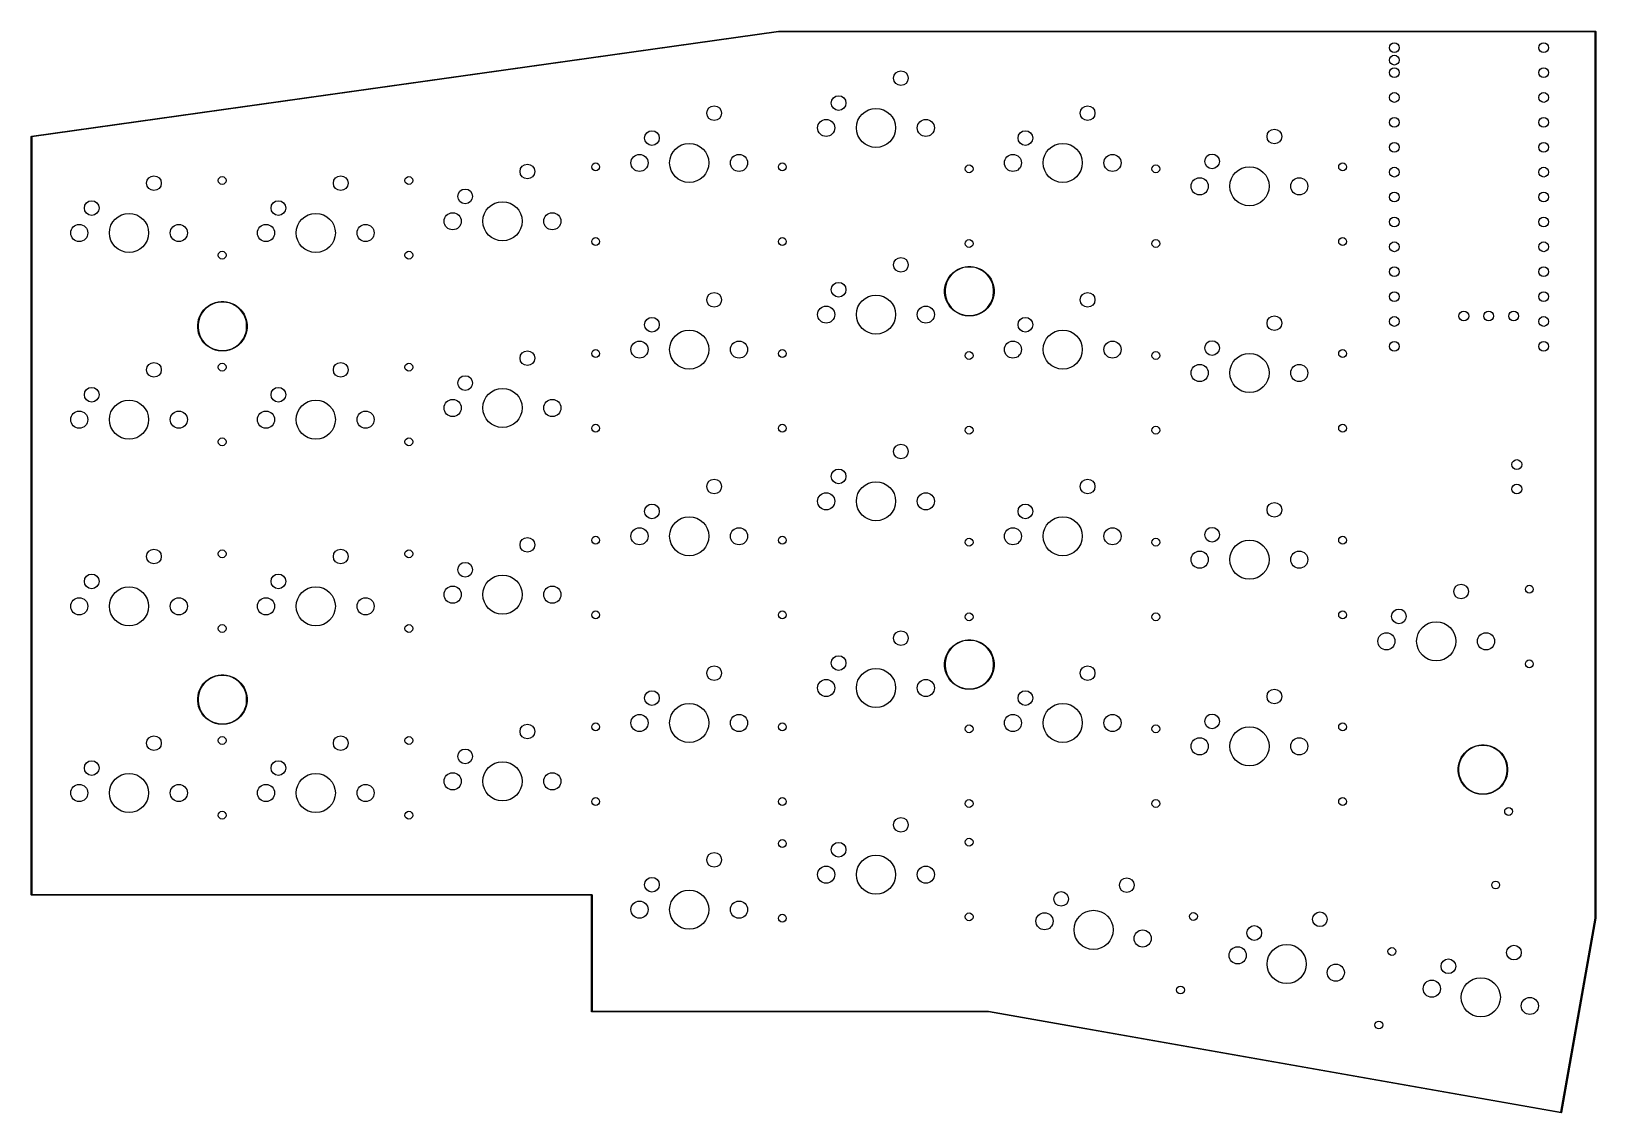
# Model space of a CAD drawing. Header units: inches. Extents: x 0.92 to 7.2, y -5.18 to -0.84.
import ezdxf

# ---------------------------------------------------------------- set-up
doc = ezdxf.new("R2010")
doc.units = ezdxf.units.IN
doc.header["$MEASUREMENT"] = 0
doc.layers.add('Edge.Cuts', color=111, linetype='CONTINUOUS', true_color=0x81ffbe)

msp = doc.modelspace()

# ---------------------------------------------------------------- linework, layer by layer
at = {"layer": 'Edge.Cuts', "linetype": 'CONTINUOUS'}
for p, q in [((0.9217, -1.2585), (3.9217, -0.8366)), ((3.9219, -0.8386), (0.9229, -1.2604)), ((3.9217, -0.8366), (3.9218, -0.8367)), ((3.9218, -0.8367), (3.9219, -0.8366)), ((3.9219, -0.8366), (7.2031, -0.8366)), ((7.2021, -0.8386), (3.9219, -0.8386)), ((7.2021, -4.4), (7.2021, -0.8386)), ((7.2031, -0.8366), (7.2035, -0.8367)), ((7.2035, -0.8367), (7.204, -0.8372)), ((7.204, -0.8372), (7.2041, -0.8376)), ((7.2041, -0.8376), (7.2041, -4.4001)), ((0.9209, -1.2592), (0.921, -1.2591)), ((0.9209, -1.2593), (0.9209, -1.2592)), ((0.9209, -1.2595), (0.9209, -1.2593)), ((0.9209, -1.2593), (0.9209, -1.2593)), ((0.9209, -4.3064), (0.9209, -1.2595)), ((0.921, -1.2591), (0.9212, -1.2589)), ((0.9212, -1.2589), (0.9214, -1.2587)), ((0.9214, -1.2587), (0.9215, -1.2586)), ((0.9215, -1.2586), (0.9215, -1.2586)), ((0.9215, -1.2586), (0.9216, -1.2586)), ((0.9216, -1.2586), (0.9217, -1.2585)), ((0.9229, -1.2604), (0.9229, -4.3054)), ((4.6074, -1.8237), (4.6144, -1.815)), ((4.6157, -1.8162), (4.6089, -1.8248)), ((4.6144, -1.815), (4.6222, -1.8071)), ((4.6235, -1.8085), (4.6157, -1.8162)), ((4.6222, -1.8071), (4.631, -1.8002)), ((4.632, -1.8017), (4.6235, -1.8085)), ((4.631, -1.8002), (4.6404, -1.7942)), ((4.6413, -1.7958), (4.632, -1.8017)), ((4.6404, -1.7942), (4.6504, -1.7894)), ((4.6511, -1.7911), (4.6413, -1.7958)), ((4.6504, -1.7894), (4.661, -1.7857)), ((4.6615, -1.7875), (4.6511, -1.7911)), ((4.661, -1.7857), (4.6718, -1.7832)), ((4.6721, -1.785), (4.6615, -1.7875)), ((4.6718, -1.7832), (4.6829, -1.782)), ((4.683, -1.7838), (4.6721, -1.785)), ((4.6829, -1.782), (4.6941, -1.782)), ((4.694, -1.7838), (4.683, -1.7838)), ((4.7048, -1.785), (4.694, -1.7838)), ((4.6941, -1.782), (4.7051, -1.7832)), ((4.7155, -1.7875), (4.7048, -1.785)), ((4.7051, -1.7832), (4.716, -1.7857)), ((4.7258, -1.7911), (4.7155, -1.7875)), ((4.716, -1.7857), (4.7265, -1.7894)), ((4.7357, -1.7958), (4.7258, -1.7911)), ((4.7265, -1.7894), (4.7366, -1.7942)), ((4.745, -1.8017), (4.7357, -1.7958)), ((4.7366, -1.7942), (4.746, -1.8002)), ((4.7535, -1.8085), (4.745, -1.8017)), ((4.746, -1.8002), (4.7547, -1.8071)), ((4.7613, -1.8162), (4.7535, -1.8085)), ((4.7547, -1.8071), (4.7626, -1.815)), ((4.7681, -1.8248), (4.7613, -1.8162)), ((4.7626, -1.815), (4.7696, -1.8237)), ((4.5892, -1.8757), (4.5905, -1.8646)), ((4.5892, -1.8758), (4.5892, -1.8757)), ((4.5892, -1.8868), (4.5892, -1.8758)), ((4.5905, -1.8646), (4.593, -1.8537)), ((4.5923, -1.8649), (4.591, -1.8758)), ((4.591, -1.8758), (4.591, -1.8867)), ((4.5947, -1.8542), (4.5923, -1.8649)), ((4.593, -1.8537), (4.5966, -1.8432)), ((4.5983, -1.8439), (4.5947, -1.8542)), ((4.5966, -1.8432), (4.6015, -1.8332)), ((4.6031, -1.834), (4.5983, -1.8439)), ((4.6015, -1.8332), (4.6074, -1.8237)), ((4.6089, -1.8248), (4.6031, -1.834)), ((4.7739, -1.834), (4.7681, -1.8248)), ((4.7696, -1.8237), (4.7755, -1.8332)), ((4.7787, -1.8439), (4.7739, -1.834)), ((4.7755, -1.8332), (4.7803, -1.8432)), ((4.7823, -1.8542), (4.7787, -1.8439)), ((4.7803, -1.8432), (4.784, -1.8537)), ((4.7847, -1.8649), (4.7823, -1.8542)), ((4.784, -1.8537), (4.7865, -1.8646)), ((4.7859, -1.8758), (4.7847, -1.8649)), ((4.7859, -1.8867), (4.7859, -1.8758)), ((4.7865, -1.8646), (4.7877, -1.8757)), ((4.7877, -1.8757), (4.7877, -1.8868)), ((1.6144, -1.9556), (1.6222, -1.9478)), ((1.6222, -1.9478), (1.631, -1.9408)), ((1.632, -1.9423), (1.6235, -1.9491)), ((1.631, -1.9408), (1.6404, -1.9349)), ((1.6413, -1.9365), (1.632, -1.9423)), ((1.6404, -1.9349), (1.6504, -1.93)), ((1.6511, -1.9317), (1.6413, -1.9365)), ((1.6504, -1.93), (1.661, -1.9264)), ((1.6615, -1.9281), (1.6511, -1.9317)), ((1.661, -1.9264), (1.6718, -1.9239)), ((1.6721, -1.9257), (1.6615, -1.9281)), ((1.6718, -1.9239), (1.6829, -1.9226)), ((1.683, -1.9244), (1.6721, -1.9257)), ((1.6829, -1.9226), (1.6941, -1.9226)), ((1.694, -1.9244), (1.683, -1.9244)), ((1.7048, -1.9257), (1.694, -1.9244)), ((1.6941, -1.9226), (1.7051, -1.9239)), ((1.7155, -1.9281), (1.7048, -1.9257)), ((1.7051, -1.9239), (1.716, -1.9264)), ((1.7258, -1.9317), (1.7155, -1.9281)), ((1.716, -1.9264), (1.7265, -1.93)), ((1.7357, -1.9365), (1.7258, -1.9317)), ((1.7265, -1.93), (1.7366, -1.9349)), ((1.745, -1.9423), (1.7357, -1.9365)), ((1.7366, -1.9349), (1.746, -1.9408)), ((1.7535, -1.9491), (1.745, -1.9423)), ((1.746, -1.9408), (1.7547, -1.9478)), ((1.7547, -1.9478), (1.7626, -1.9556)), ((4.5905, -1.8979), (4.5892, -1.8868)), ((4.593, -1.9088), (4.5905, -1.8979)), ((4.591, -1.8867), (4.5923, -1.8976)), ((4.5923, -1.8976), (4.5947, -1.9083)), ((4.5966, -1.9193), (4.593, -1.9088)), ((4.5947, -1.9083), (4.5983, -1.9186)), ((4.6015, -1.9293), (4.5966, -1.9193)), ((4.5983, -1.9186), (4.6031, -1.9285)), ((4.6074, -1.9388), (4.6015, -1.9293)), ((4.6031, -1.9285), (4.6089, -1.9377)), ((4.6144, -1.9475), (4.6074, -1.9388)), ((4.6089, -1.9377), (4.6157, -1.9463)), ((4.6222, -1.9554), (4.6144, -1.9475)), ((4.6157, -1.9463), (4.6235, -1.954)), ((4.7535, -1.954), (4.7613, -1.9463)), ((4.7626, -1.9475), (4.7547, -1.9554)), ((4.7613, -1.9463), (4.7681, -1.9377)), ((4.7696, -1.9388), (4.7626, -1.9475)), ((4.7681, -1.9377), (4.7739, -1.9285)), ((4.7755, -1.9293), (4.7696, -1.9388)), ((4.7739, -1.9285), (4.7787, -1.9186)), ((4.7803, -1.9193), (4.7755, -1.9293)), ((4.7787, -1.9186), (4.7823, -1.9083)), ((4.784, -1.9088), (4.7803, -1.9193)), ((4.7823, -1.9083), (4.7847, -1.8976)), ((4.7865, -1.8979), (4.784, -1.9088)), ((4.7847, -1.8976), (4.7859, -1.8867)), ((4.7877, -1.8868), (4.7865, -1.8979)), ((1.5892, -2.0163), (1.5905, -2.0052)), ((1.5905, -2.0052), (1.593, -1.9944)), ((1.5923, -2.0055), (1.591, -2.0164)), ((1.5947, -1.9949), (1.5923, -2.0055)), ((1.593, -1.9944), (1.5966, -1.9838)), ((1.5983, -1.9845), (1.5947, -1.9949)), ((1.5966, -1.9838), (1.6015, -1.9738)), ((1.6031, -1.9747), (1.5983, -1.9845)), ((1.6015, -1.9738), (1.6074, -1.9644)), ((1.6089, -1.9654), (1.6031, -1.9747)), ((1.6074, -1.9644), (1.6144, -1.9556)), ((1.6157, -1.9568), (1.6089, -1.9654)), ((1.6235, -1.9491), (1.6157, -1.9568)), ((1.7613, -1.9568), (1.7535, -1.9491)), ((1.7681, -1.9654), (1.7613, -1.9568)), ((1.7626, -1.9556), (1.7696, -1.9644)), ((1.7739, -1.9747), (1.7681, -1.9654)), ((1.7696, -1.9644), (1.7755, -1.9738)), ((1.7787, -1.9845), (1.7739, -1.9747)), ((1.7755, -1.9738), (1.7803, -1.9838)), ((1.7823, -1.9949), (1.7787, -1.9845)), ((1.7803, -1.9838), (1.784, -1.9944)), ((1.7847, -2.0055), (1.7823, -1.9949)), ((1.784, -1.9944), (1.7865, -2.0052)), ((1.7859, -2.0164), (1.7847, -2.0055)), ((1.7865, -2.0052), (1.7877, -2.0163)), ((4.631, -1.9623), (4.6222, -1.9554)), ((4.6235, -1.954), (4.632, -1.9608)), ((4.6404, -1.9683), (4.631, -1.9623)), ((4.632, -1.9608), (4.6413, -1.9667)), ((4.6504, -1.9731), (4.6404, -1.9683)), ((4.6413, -1.9667), (4.6511, -1.9714)), ((4.661, -1.9768), (4.6504, -1.9731)), ((4.6511, -1.9714), (4.6615, -1.975)), ((4.6718, -1.9793), (4.661, -1.9768)), ((4.6615, -1.975), (4.6721, -1.9775)), ((4.6829, -1.9805), (4.6718, -1.9793)), ((4.6721, -1.9775), (4.683, -1.9787)), ((4.6941, -1.9805), (4.6829, -1.9805)), ((4.683, -1.9787), (4.694, -1.9787)), ((4.694, -1.9787), (4.7048, -1.9775)), ((4.7051, -1.9793), (4.6941, -1.9805)), ((4.7048, -1.9775), (4.7155, -1.975)), ((4.716, -1.9768), (4.7051, -1.9793)), ((4.7155, -1.975), (4.7258, -1.9714)), ((4.7265, -1.9731), (4.716, -1.9768)), ((4.7258, -1.9714), (4.7357, -1.9667)), ((4.7366, -1.9683), (4.7265, -1.9731)), ((4.7357, -1.9667), (4.745, -1.9608)), ((4.746, -1.9623), (4.7366, -1.9683)), ((4.745, -1.9608), (4.7535, -1.954)), ((4.7547, -1.9554), (4.746, -1.9623)), ((1.5892, -2.0164), (1.5892, -2.0163)), ((1.5892, -2.0275), (1.5892, -2.0164)), ((1.5905, -2.0385), (1.5892, -2.0275)), ((1.593, -2.0494), (1.5905, -2.0385)), ((1.591, -2.0164), (1.591, -2.0273)), ((1.591, -2.0273), (1.5923, -2.0382)), ((1.5923, -2.0382), (1.5947, -2.0489)), ((1.5966, -2.0599), (1.593, -2.0494)), ((1.5947, -2.0489), (1.5983, -2.0592)), ((1.6015, -2.07), (1.5966, -2.0599)), ((1.5983, -2.0592), (1.6031, -2.0691)), ((1.6074, -2.0794), (1.6015, -2.07)), ((1.6031, -2.0691), (1.6089, -2.0784)), ((1.7681, -2.0784), (1.7739, -2.0691)), ((1.7755, -2.07), (1.7696, -2.0794)), ((1.7739, -2.0691), (1.7787, -2.0592)), ((1.7803, -2.0599), (1.7755, -2.07)), ((1.7787, -2.0592), (1.7823, -2.0489)), ((1.784, -2.0494), (1.7803, -2.0599)), ((1.7823, -2.0489), (1.7847, -2.0382)), ((1.7865, -2.0385), (1.784, -2.0494)), ((1.7847, -2.0382), (1.7859, -2.0273)), ((1.7859, -2.0273), (1.7859, -2.0164)), ((1.7877, -2.0275), (1.7865, -2.0385)), ((1.7877, -2.0163), (1.7877, -2.0275)), ((1.6144, -2.0881), (1.6074, -2.0794)), ((1.6089, -2.0784), (1.6157, -2.0869)), ((1.6222, -2.096), (1.6144, -2.0881)), ((1.6157, -2.0869), (1.6235, -2.0946)), ((1.631, -2.103), (1.6222, -2.096)), ((1.6235, -2.0946), (1.632, -2.1015)), ((1.6404, -2.1089), (1.631, -2.103)), ((1.632, -2.1015), (1.6413, -2.1073)), ((1.6504, -2.1137), (1.6404, -2.1089)), ((1.6413, -2.1073), (1.6511, -2.112)), ((1.661, -2.1174), (1.6504, -2.1137)), ((1.6511, -2.112), (1.6615, -2.1157)), ((1.6718, -2.1199), (1.661, -2.1174)), ((1.6615, -2.1157), (1.6721, -2.1181)), ((1.6829, -2.1211), (1.6718, -2.1199)), ((1.6721, -2.1181), (1.683, -2.1193)), ((1.6941, -2.1211), (1.6829, -2.1211)), ((1.683, -2.1193), (1.694, -2.1193)), ((1.694, -2.1193), (1.7048, -2.1181)), ((1.7051, -2.1199), (1.6941, -2.1211)), ((1.7048, -2.1181), (1.7155, -2.1157)), ((1.716, -2.1174), (1.7051, -2.1199)), ((1.7155, -2.1157), (1.7258, -2.112)), ((1.7265, -2.1137), (1.716, -2.1174)), ((1.7258, -2.112), (1.7357, -2.1073)), ((1.7366, -2.1089), (1.7265, -2.1137)), ((1.7357, -2.1073), (1.745, -2.1015)), ((1.746, -2.103), (1.7366, -2.1089)), ((1.745, -2.1015), (1.7535, -2.0946)), ((1.7547, -2.096), (1.746, -2.103)), ((1.7535, -2.0946), (1.7613, -2.0869)), ((1.7626, -2.0881), (1.7547, -2.096)), ((1.7613, -2.0869), (1.7681, -2.0784)), ((1.7696, -2.0794), (1.7626, -2.0881)), ((4.6015, -3.3332), (4.6074, -3.3237)), ((4.6089, -3.3248), (4.6031, -3.334)), ((4.6074, -3.3237), (4.6144, -3.315)), ((4.6157, -3.3162), (4.6089, -3.3248)), ((4.6144, -3.315), (4.6222, -3.3071)), ((4.6235, -3.3085), (4.6157, -3.3162)), ((4.6222, -3.3071), (4.631, -3.3002)), ((4.632, -3.3017), (4.6235, -3.3085)), ((4.631, -3.3002), (4.6404, -3.2942)), ((4.6413, -3.2958), (4.632, -3.3017)), ((4.6404, -3.2942), (4.6504, -3.2894)), ((4.6511, -3.2911), (4.6413, -3.2958)), ((4.6504, -3.2894), (4.661, -3.2857)), ((4.6615, -3.2875), (4.6511, -3.2911)), ((4.661, -3.2857), (4.6718, -3.2832)), ((4.6721, -3.285), (4.6615, -3.2875)), ((4.6718, -3.2832), (4.6829, -3.282)), ((4.683, -3.2838), (4.6721, -3.285)), ((4.6829, -3.282), (4.6941, -3.282)), ((4.694, -3.2838), (4.683, -3.2838)), ((4.7048, -3.285), (4.694, -3.2838)), ((4.6941, -3.282), (4.7051, -3.2832)), ((4.7155, -3.2875), (4.7048, -3.285)), ((4.7051, -3.2832), (4.716, -3.2857)), ((4.7258, -3.2911), (4.7155, -3.2875)), ((4.716, -3.2857), (4.7265, -3.2894)), ((4.7357, -3.2958), (4.7258, -3.2911)), ((4.7265, -3.2894), (4.7366, -3.2942)), ((4.745, -3.3017), (4.7357, -3.2958)), ((4.7366, -3.2942), (4.746, -3.3002)), ((4.7535, -3.3085), (4.745, -3.3017)), ((4.746, -3.3002), (4.7547, -3.3071)), ((4.7613, -3.3162), (4.7535, -3.3085)), ((4.7547, -3.3071), (4.7626, -3.315)), ((4.7681, -3.3248), (4.7613, -3.3162)), ((4.7626, -3.315), (4.7696, -3.3237)), ((4.7739, -3.334), (4.7681, -3.3248)), ((4.7696, -3.3237), (4.7755, -3.3332)), ((4.5892, -3.3757), (4.5905, -3.3646)), ((4.5892, -3.3758), (4.5892, -3.3757)), ((4.5892, -3.3868), (4.5892, -3.3758)), ((4.5905, -3.3979), (4.5892, -3.3868)), ((4.5905, -3.3646), (4.593, -3.3537)), ((4.5923, -3.3649), (4.591, -3.3758)), ((4.591, -3.3758), (4.591, -3.3867)), ((4.591, -3.3867), (4.5923, -3.3976)), ((4.5947, -3.3542), (4.5923, -3.3649)), ((4.593, -3.3537), (4.5966, -3.3432)), ((4.5983, -3.3439), (4.5947, -3.3542)), ((4.5966, -3.3432), (4.6015, -3.3332)), ((4.6031, -3.334), (4.5983, -3.3439)), ((4.7787, -3.3439), (4.7739, -3.334)), ((4.7755, -3.3332), (4.7803, -3.3432)), ((4.7823, -3.3542), (4.7787, -3.3439)), ((4.7803, -3.3432), (4.784, -3.3537)), ((4.7847, -3.3649), (4.7823, -3.3542)), ((4.784, -3.3537), (4.7865, -3.3646)), ((4.7859, -3.3758), (4.7847, -3.3649)), ((4.7847, -3.3976), (4.7859, -3.3867)), ((4.7859, -3.3867), (4.7859, -3.3758)), ((4.7865, -3.3646), (4.7877, -3.3757)), ((4.7877, -3.3868), (4.7865, -3.3979)), ((4.7877, -3.3757), (4.7877, -3.3868)), ((1.6074, -3.4644), (1.6144, -3.4556)), ((1.6144, -3.4556), (1.6222, -3.4478)), ((1.6235, -3.4491), (1.6157, -3.4568)), ((1.6222, -3.4478), (1.631, -3.4408)), ((1.632, -3.4423), (1.6235, -3.4491)), ((1.631, -3.4408), (1.6404, -3.4349)), ((1.6413, -3.4365), (1.632, -3.4423)), ((1.6404, -3.4349), (1.6504, -3.43)), ((1.6511, -3.4317), (1.6413, -3.4365)), ((1.6504, -3.43), (1.661, -3.4264)), ((1.6615, -3.4281), (1.6511, -3.4317)), ((1.661, -3.4264), (1.6718, -3.4239)), ((1.6721, -3.4257), (1.6615, -3.4281)), ((1.6718, -3.4239), (1.6829, -3.4226)), ((1.683, -3.4244), (1.6721, -3.4257)), ((1.6829, -3.4226), (1.6941, -3.4226)), ((1.694, -3.4244), (1.683, -3.4244)), ((1.7048, -3.4257), (1.694, -3.4244)), ((1.6941, -3.4226), (1.7051, -3.4239)), ((1.7155, -3.4281), (1.7048, -3.4257)), ((1.7051, -3.4239), (1.716, -3.4264)), ((1.7258, -3.4317), (1.7155, -3.4281)), ((1.716, -3.4264), (1.7265, -3.43)), ((1.7357, -3.4365), (1.7258, -3.4317)), ((1.7265, -3.43), (1.7366, -3.4349)), ((1.745, -3.4423), (1.7357, -3.4365)), ((1.7366, -3.4349), (1.746, -3.4408)), ((1.7535, -3.4491), (1.745, -3.4423)), ((1.746, -3.4408), (1.7547, -3.4478)), ((1.7613, -3.4568), (1.7535, -3.4491)), ((1.7547, -3.4478), (1.7626, -3.4556)), ((1.7626, -3.4556), (1.7696, -3.4644)), ((4.593, -3.4088), (4.5905, -3.3979)), ((4.5923, -3.3976), (4.5947, -3.4083)), ((4.5966, -3.4193), (4.593, -3.4088)), ((4.5947, -3.4083), (4.5983, -3.4186)), ((4.6015, -3.4293), (4.5966, -3.4193)), ((4.5983, -3.4186), (4.6031, -3.4285)), ((4.6074, -3.4388), (4.6015, -3.4293)), ((4.6031, -3.4285), (4.6089, -3.4377)), ((4.6144, -3.4475), (4.6074, -3.4388)), ((4.6089, -3.4377), (4.6157, -3.4463)), ((4.6222, -3.4554), (4.6144, -3.4475)), ((4.6157, -3.4463), (4.6235, -3.454)), ((4.631, -3.4623), (4.6222, -3.4554)), ((4.6235, -3.454), (4.632, -3.4608)), ((4.745, -3.4608), (4.7535, -3.454)), ((4.7547, -3.4554), (4.746, -3.4623)), ((4.7535, -3.454), (4.7613, -3.4463)), ((4.7626, -3.4475), (4.7547, -3.4554)), ((4.7613, -3.4463), (4.7681, -3.4377)), ((4.7696, -3.4388), (4.7626, -3.4475)), ((4.7681, -3.4377), (4.7739, -3.4285)), ((4.7755, -3.4293), (4.7696, -3.4388)), ((4.7739, -3.4285), (4.7787, -3.4186)), ((4.7803, -3.4193), (4.7755, -3.4293)), ((4.7787, -3.4186), (4.7823, -3.4083)), ((4.784, -3.4088), (4.7803, -3.4193)), ((4.7823, -3.4083), (4.7847, -3.3976)), ((4.7865, -3.3979), (4.784, -3.4088)), ((1.5892, -3.5163), (1.5905, -3.5052)), ((1.5892, -3.5164), (1.5892, -3.5163)), ((1.5892, -3.5275), (1.5892, -3.5164)), ((1.5905, -3.5052), (1.593, -3.4944)), ((1.5923, -3.5055), (1.591, -3.5164)), ((1.591, -3.5164), (1.591, -3.5273)), ((1.5947, -3.4949), (1.5923, -3.5055)), ((1.593, -3.4944), (1.5966, -3.4838)), ((1.5983, -3.4845), (1.5947, -3.4949)), ((1.5966, -3.4838), (1.6015, -3.4738)), ((1.6031, -3.4747), (1.5983, -3.4845)), ((1.6015, -3.4738), (1.6074, -3.4644)), ((1.6089, -3.4654), (1.6031, -3.4747)), ((1.6157, -3.4568), (1.6089, -3.4654)), ((1.7681, -3.4654), (1.7613, -3.4568)), ((1.7739, -3.4747), (1.7681, -3.4654)), ((1.7696, -3.4644), (1.7755, -3.4738)), ((1.7787, -3.4845), (1.7739, -3.4747)), ((1.7755, -3.4738), (1.7803, -3.4838)), ((1.7823, -3.4949), (1.7787, -3.4845)), ((1.7803, -3.4838), (1.784, -3.4944)), ((1.7847, -3.5055), (1.7823, -3.4949)), ((1.784, -3.4944), (1.7865, -3.5052)), ((1.7859, -3.5164), (1.7847, -3.5055)), ((1.7859, -3.5273), (1.7859, -3.5164)), ((1.7865, -3.5052), (1.7877, -3.5163)), ((1.7877, -3.5163), (1.7877, -3.5275)), ((4.6404, -3.4683), (4.631, -3.4623)), ((4.632, -3.4608), (4.6413, -3.4667)), ((4.6504, -3.4731), (4.6404, -3.4683)), ((4.6413, -3.4667), (4.6511, -3.4714)), ((4.661, -3.4768), (4.6504, -3.4731)), ((4.6511, -3.4714), (4.6615, -3.475)), ((4.6718, -3.4793), (4.661, -3.4768)), ((4.6615, -3.475), (4.6721, -3.4775)), ((4.6829, -3.4805), (4.6718, -3.4793)), ((4.6721, -3.4775), (4.683, -3.4787)), ((4.6941, -3.4805), (4.6829, -3.4805)), ((4.683, -3.4787), (4.694, -3.4787)), ((4.694, -3.4787), (4.7048, -3.4775)), ((4.7051, -3.4793), (4.6941, -3.4805)), ((4.7048, -3.4775), (4.7155, -3.475)), ((4.716, -3.4768), (4.7051, -3.4793)), ((4.7155, -3.475), (4.7258, -3.4714)), ((4.7265, -3.4731), (4.716, -3.4768)), ((4.7258, -3.4714), (4.7357, -3.4667)), ((4.7366, -3.4683), (4.7265, -3.4731)), ((4.7357, -3.4667), (4.745, -3.4608)), ((4.746, -3.4623), (4.7366, -3.4683)), ((1.5905, -3.5385), (1.5892, -3.5275)), ((1.593, -3.5494), (1.5905, -3.5385)), ((1.591, -3.5273), (1.5923, -3.5382)), ((1.5923, -3.5382), (1.5947, -3.5489)), ((1.5966, -3.5599), (1.593, -3.5494)), ((1.5947, -3.5489), (1.5983, -3.5592)), ((1.6015, -3.57), (1.5966, -3.5599)), ((1.5983, -3.5592), (1.6031, -3.5691)), ((1.6074, -3.5794), (1.6015, -3.57)), ((1.6031, -3.5691), (1.6089, -3.5784)), ((1.6144, -3.5881), (1.6074, -3.5794)), ((1.6089, -3.5784), (1.6157, -3.5869)), ((1.7613, -3.5869), (1.7681, -3.5784)), ((1.7696, -3.5794), (1.7626, -3.5881)), ((1.7681, -3.5784), (1.7739, -3.5691)), ((1.7755, -3.57), (1.7696, -3.5794)), ((1.7739, -3.5691), (1.7787, -3.5592)), ((1.7803, -3.5599), (1.7755, -3.57)), ((1.7787, -3.5592), (1.7823, -3.5489)), ((1.784, -3.5494), (1.7803, -3.5599)), ((1.7823, -3.5489), (1.7847, -3.5382)), ((1.7865, -3.5385), (1.784, -3.5494)), ((1.7847, -3.5382), (1.7859, -3.5273)), ((1.7877, -3.5275), (1.7865, -3.5385)), ((1.6222, -3.596), (1.6144, -3.5881)), ((1.6157, -3.5869), (1.6235, -3.5946)), ((1.631, -3.603), (1.6222, -3.596)), ((1.6235, -3.5946), (1.632, -3.6015)), ((1.6404, -3.6089), (1.631, -3.603)), ((1.632, -3.6015), (1.6413, -3.6073)), ((1.6504, -3.6137), (1.6404, -3.6089)), ((1.6413, -3.6073), (1.6511, -3.612)), ((1.661, -3.6174), (1.6504, -3.6137)), ((1.6511, -3.612), (1.6615, -3.6157)), ((1.6718, -3.6199), (1.661, -3.6174)), ((1.6615, -3.6157), (1.6721, -3.6181)), ((1.6829, -3.6211), (1.6718, -3.6199)), ((1.6721, -3.6181), (1.683, -3.6193)), ((1.6941, -3.6211), (1.6829, -3.6211)), ((1.683, -3.6193), (1.694, -3.6193)), ((1.694, -3.6193), (1.7048, -3.6181)), ((1.7051, -3.6199), (1.6941, -3.6211)), ((1.7048, -3.6181), (1.7155, -3.6157)), ((1.716, -3.6174), (1.7051, -3.6199)), ((1.7155, -3.6157), (1.7258, -3.612)), ((1.7265, -3.6137), (1.716, -3.6174)), ((1.7258, -3.612), (1.7357, -3.6073)), ((1.7366, -3.6089), (1.7265, -3.6137)), ((1.7357, -3.6073), (1.745, -3.6015)), ((1.746, -3.603), (1.7366, -3.6089)), ((1.745, -3.6015), (1.7535, -3.5946)), ((1.7547, -3.596), (1.746, -3.603)), ((1.7535, -3.5946), (1.7613, -3.5869)), ((1.7626, -3.5881), (1.7547, -3.596)), ((6.7235, -3.7076), (6.7343, -3.7051)), ((6.7346, -3.7069), (6.724, -3.7093)), ((6.7343, -3.7051), (6.7454, -3.7039)), ((6.7455, -3.7057), (6.7346, -3.7069)), ((6.7454, -3.7039), (6.7566, -3.7039)), ((6.7565, -3.7057), (6.7455, -3.7057)), ((6.7673, -3.7069), (6.7565, -3.7057)), ((6.7566, -3.7039), (6.7676, -3.7051)), ((6.778, -3.7093), (6.7673, -3.7069)), ((6.7676, -3.7051), (6.7785, -3.7076)), ((6.6555, -3.7756), (6.6591, -3.7651)), ((6.6608, -3.7658), (6.6572, -3.7761)), ((6.6591, -3.7651), (6.664, -3.755)), ((6.6656, -3.7559), (6.6608, -3.7658)), ((6.664, -3.755), (6.6699, -3.7456)), ((6.6714, -3.7467), (6.6656, -3.7559)), ((6.6699, -3.7456), (6.6769, -3.7369)), ((6.6782, -3.7381), (6.6714, -3.7467)), ((6.6769, -3.7369), (6.6847, -3.729)), ((6.686, -3.7304), (6.6782, -3.7381)), ((6.6847, -3.729), (6.6935, -3.7221)), ((6.6945, -3.7235), (6.686, -3.7304)), ((6.6935, -3.7221), (6.7029, -3.7161)), ((6.7038, -3.7177), (6.6945, -3.7235)), ((6.7029, -3.7161), (6.7129, -3.7113)), ((6.7136, -3.713), (6.7038, -3.7177)), ((6.7129, -3.7113), (6.7235, -3.7076)), ((6.724, -3.7093), (6.7136, -3.713)), ((6.7883, -3.713), (6.778, -3.7093)), ((6.7785, -3.7076), (6.789, -3.7113)), ((6.7982, -3.7177), (6.7883, -3.713)), ((6.789, -3.7113), (6.7991, -3.7161)), ((6.8075, -3.7235), (6.7982, -3.7177)), ((6.7991, -3.7161), (6.8085, -3.7221)), ((6.816, -3.7304), (6.8075, -3.7235)), ((6.8085, -3.7221), (6.8172, -3.729)), ((6.8238, -3.7381), (6.816, -3.7304)), ((6.8172, -3.729), (6.8251, -3.7369)), ((6.8306, -3.7467), (6.8238, -3.7381)), ((6.8251, -3.7369), (6.8321, -3.7456)), ((6.8364, -3.7559), (6.8306, -3.7467)), ((6.8321, -3.7456), (6.838, -3.755)), ((6.8412, -3.7658), (6.8364, -3.7559)), ((6.838, -3.755), (6.8428, -3.7651)), ((6.8448, -3.7761), (6.8412, -3.7658)), ((6.8428, -3.7651), (6.8465, -3.7756)), ((6.6517, -3.7976), (6.653, -3.7865)), ((6.6517, -3.7977), (6.6517, -3.7976)), ((6.6517, -3.8087), (6.6517, -3.7977)), ((6.653, -3.8198), (6.6517, -3.8087)), ((6.653, -3.7865), (6.6555, -3.7756)), ((6.6555, -3.8306), (6.653, -3.8198)), ((6.6548, -3.7868), (6.6535, -3.7977)), ((6.6535, -3.7977), (6.6535, -3.8086)), ((6.6535, -3.8086), (6.6548, -3.8195)), ((6.6572, -3.7761), (6.6548, -3.7868)), ((6.6548, -3.8195), (6.6572, -3.8301)), ((6.6591, -3.8412), (6.6555, -3.8306)), ((6.6572, -3.8301), (6.6608, -3.8405)), ((6.8412, -3.8405), (6.8448, -3.8301)), ((6.8465, -3.8306), (6.8428, -3.8412)), ((6.8472, -3.7868), (6.8448, -3.7761)), ((6.8448, -3.8301), (6.8472, -3.8195)), ((6.8465, -3.7756), (6.849, -3.7865)), ((6.849, -3.8198), (6.8465, -3.8306)), ((6.8484, -3.7977), (6.8472, -3.7868)), ((6.8472, -3.8195), (6.8484, -3.8086)), ((6.8484, -3.8086), (6.8484, -3.7977)), ((6.849, -3.7865), (6.8502, -3.7976)), ((6.8502, -3.8087), (6.849, -3.8198)), ((6.8502, -3.7976), (6.8502, -3.8087)), ((6.664, -3.8512), (6.6591, -3.8412)), ((6.6608, -3.8405), (6.6656, -3.8503)), ((6.6699, -3.8607), (6.664, -3.8512)), ((6.6656, -3.8503), (6.6714, -3.8596)), ((6.6769, -3.8694), (6.6699, -3.8607)), ((6.6714, -3.8596), (6.6782, -3.8682)), ((6.6847, -3.8773), (6.6769, -3.8694)), ((6.6782, -3.8682), (6.686, -3.8759)), ((6.6935, -3.8842), (6.6847, -3.8773)), ((6.686, -3.8759), (6.6945, -3.8827)), ((6.7029, -3.8901), (6.6935, -3.8842)), ((6.6945, -3.8827), (6.7038, -3.8885)), ((6.7129, -3.895), (6.7029, -3.8901)), ((6.7038, -3.8885), (6.7136, -3.8933)), ((6.7235, -3.8987), (6.7129, -3.895)), ((6.7136, -3.8933), (6.724, -3.8969)), ((6.778, -3.8969), (6.7883, -3.8933)), ((6.789, -3.895), (6.7785, -3.8987)), ((6.7883, -3.8933), (6.7982, -3.8885)), ((6.7991, -3.8901), (6.789, -3.895)), ((6.7982, -3.8885), (6.8075, -3.8827)), ((6.8085, -3.8842), (6.7991, -3.8901)), ((6.8075, -3.8827), (6.816, -3.8759)), ((6.8172, -3.8773), (6.8085, -3.8842)), ((6.816, -3.8759), (6.8238, -3.8682)), ((6.8251, -3.8694), (6.8172, -3.8773)), ((6.8238, -3.8682), (6.8306, -3.8596)), ((6.8321, -3.8607), (6.8251, -3.8694)), ((6.8306, -3.8596), (6.8364, -3.8503)), ((6.838, -3.8512), (6.8321, -3.8607)), ((6.8364, -3.8503), (6.8412, -3.8405)), ((6.8428, -3.8412), (6.838, -3.8512)), ((6.7343, -3.9011), (6.7235, -3.8987)), ((6.724, -3.8969), (6.7346, -3.8993)), ((6.7454, -3.9024), (6.7343, -3.9011)), ((6.7346, -3.8993), (6.7455, -3.9006)), ((6.7566, -3.9024), (6.7454, -3.9024)), ((6.7455, -3.9006), (6.7565, -3.9006)), ((6.7565, -3.9006), (6.7673, -3.8993)), ((6.7676, -3.9011), (6.7566, -3.9024)), ((6.7673, -3.8993), (6.778, -3.8969)), ((6.7785, -3.8987), (6.7676, -3.9011)), ((0.921, -4.3067), (0.9209, -4.3064)), ((0.9215, -4.3073), (0.921, -4.3067)), ((0.9219, -4.3074), (0.9215, -4.3073)), ((3.1709, -4.3074), (0.9219, -4.3074)), ((0.9229, -4.3054), (3.1719, -4.3054)), ((3.1709, -4.7751), (3.1709, -4.3074)), ((3.1719, -4.3054), (3.1723, -4.3055)), ((3.1723, -4.3055), (3.1728, -4.306)), ((3.1728, -4.306), (3.1729, -4.3064)), ((3.1729, -4.3064), (3.1729, -4.7741)), ((7.0646, -5.1795), (7.2021, -4.4)), ((7.2041, -4.4003), (7.0664, -5.1808)), ((7.2041, -4.4001), (7.2041, -4.4002)), ((7.2041, -4.4002), (7.2041, -4.4003)), ((3.171, -4.7755), (3.1709, -4.7751)), ((3.1729, -4.7741), (4.7656, -4.7741)), ((4.7656, -4.7741), (4.7657, -4.7742)), ((4.7657, -4.7742), (4.7658, -4.7742)), ((4.7658, -4.7742), (7.0646, -5.1795)), ((3.1715, -4.776), (3.171, -4.7755)), ((3.1719, -4.7761), (3.1715, -4.776)), ((4.7655, -4.7761), (3.1719, -4.7761)), ((7.0653, -5.1816), (4.7655, -4.7761)), ((7.0657, -5.1816), (7.0653, -5.1816)), ((7.0658, -5.1815), (7.0657, -5.1816)), ((7.0657, -5.1816), (7.0657, -5.1816)), ((7.0657, -5.1816), (7.0657, -5.1816)), ((7.0657, -5.1816), (7.0657, -5.1816)), ((7.0663, -5.1812), (7.0658, -5.1815)), ((7.0664, -5.1808), (7.0663, -5.1812))]:
    msp.add_line(p, q, dxfattribs=at)
at = {"layer": 'Edge.Cuts'}
for centre, radius in [((6.3954, -0.9026), 0.0197), ((6.3954, -0.9026), 0.0197), ((6.3954, -0.9526), 0.0197), ((6.9954, -0.9026), 0.0197), ((6.9954, -0.9026), 0.0197), ((4.4135, -1.025), 0.0295), ((4.4135, -1.025), 0.0295), ((6.3954, -1.0026), 0.0197), ((6.9954, -1.0026), 0.0197), ((6.9954, -1.0026), 0.0197), ((4.1635, -1.125), 0.0295), ((4.1635, -1.125), 0.0295), ((6.3954, -1.1026), 0.0197), ((6.3954, -1.1026), 0.0197), ((6.9954, -1.1026), 0.0197), ((6.9954, -1.1026), 0.0197), ((3.6635, -1.1656), 0.0295), ((3.6635, -1.1656), 0.0295), ((4.1135, -1.225), 0.0344), ((4.1135, -1.225), 0.0344), ((4.3135, -1.225), 0.0787), ((4.3135, -1.225), 0.0787), ((4.5135, -1.225), 0.0344), ((4.5135, -1.225), 0.0344), ((5.1635, -1.1656), 0.0295), ((5.1635, -1.1656), 0.0295), ((6.3954, -1.2026), 0.0197), ((6.3954, -1.2026), 0.0197), ((6.9954, -1.2026), 0.0197), ((6.9954, -1.2026), 0.0197), ((3.4135, -1.2656), 0.0295), ((3.4135, -1.2656), 0.0295), ((4.9135, -1.2656), 0.0295), ((4.9135, -1.2656), 0.0295), ((5.9135, -1.2594), 0.0295), ((5.9135, -1.2594), 0.0295), ((3.5635, -1.3656), 0.0787), ((3.5635, -1.3656), 0.0787), ((5.0635, -1.3656), 0.0787), ((5.0635, -1.3656), 0.0787), ((6.3954, -1.3026), 0.0197), ((6.3954, -1.3026), 0.0197), ((6.9954, -1.3026), 0.0197), ((6.9954, -1.3026), 0.0197), ((2.9135, -1.4), 0.0295), ((2.9135, -1.4), 0.0295), ((3.1875, -1.3814), 0.0157), ((3.1875, -1.3814), 0.0157), ((3.3635, -1.3656), 0.0344), ((3.3635, -1.3656), 0.0344), ((3.7635, -1.3656), 0.0344), ((3.7635, -1.3656), 0.0344), ((3.9375, -1.3814), 0.0157), ((3.9375, -1.3814), 0.0157), ((4.6875, -1.3894), 0.0157), ((4.6875, -1.3894), 0.0157), ((4.8635, -1.3656), 0.0344), ((4.8635, -1.3656), 0.0344), ((5.2635, -1.3656), 0.0344), ((5.2635, -1.3656), 0.0344), ((5.4375, -1.3894), 0.0157), ((5.4375, -1.3894), 0.0157), ((5.6635, -1.3594), 0.0295), ((5.6635, -1.3594), 0.0295), ((5.8135, -1.4594), 0.0787), ((5.8135, -1.4594), 0.0787), ((6.1875, -1.3814), 0.0157), ((6.1875, -1.3814), 0.0157), ((1.4135, -1.4469), 0.0295), ((1.4135, -1.4469), 0.0295), ((1.6875, -1.4362), 0.0157), ((1.6875, -1.4362), 0.0157), ((2.1635, -1.4469), 0.0295), ((2.1635, -1.4469), 0.0295), ((2.4375, -1.4362), 0.0157), ((2.4375, -1.4362), 0.0157), ((5.6135, -1.4594), 0.0344), ((5.6135, -1.4594), 0.0344), ((6.0135, -1.4594), 0.0344), ((6.0135, -1.4594), 0.0344), ((6.3954, -1.4026), 0.0197), ((6.3954, -1.4026), 0.0197), ((6.9954, -1.4026), 0.0197), ((6.9954, -1.4026), 0.0197), ((2.6635, -1.5), 0.0295), ((2.6635, -1.5), 0.0295), ((6.3954, -1.5026), 0.0197), ((6.3954, -1.5026), 0.0197), ((6.9954, -1.5026), 0.0197), ((6.9954, -1.5026), 0.0197), ((1.1635, -1.5469), 0.0295), ((1.1635, -1.5469), 0.0295), ((1.3135, -1.6469), 0.0787), ((1.3135, -1.6469), 0.0787), ((1.9135, -1.5469), 0.0295), ((1.9135, -1.5469), 0.0295), ((2.0635, -1.6469), 0.0787), ((2.0635, -1.6469), 0.0787), ((2.6135, -1.6), 0.0344), ((2.6135, -1.6), 0.0344), ((2.8135, -1.6), 0.0787), ((2.8135, -1.6), 0.0787), ((3.0135, -1.6), 0.0344), ((3.0135, -1.6), 0.0344), ((1.1135, -1.6469), 0.0344), ((1.1135, -1.6469), 0.0344), ((1.5135, -1.6469), 0.0344), ((1.5135, -1.6469), 0.0344), ((1.8635, -1.6469), 0.0344), ((1.8635, -1.6469), 0.0344), ((2.2635, -1.6469), 0.0344), ((2.2635, -1.6469), 0.0344), ((6.3954, -1.6026), 0.0197), ((6.3954, -1.6026), 0.0197), ((6.9954, -1.6026), 0.0197), ((6.9954, -1.6026), 0.0197), ((3.1875, -1.6814), 0.0157), ((3.1875, -1.6814), 0.0157), ((3.9375, -1.6814), 0.0157), ((3.9375, -1.6814), 0.0157), ((4.6875, -1.6894), 0.0157), ((4.6875, -1.6894), 0.0157), ((5.4375, -1.6894), 0.0157), ((5.4375, -1.6894), 0.0157), ((6.1875, -1.6814), 0.0157), ((6.1875, -1.6814), 0.0157), ((6.3954, -1.7026), 0.0197), ((6.3954, -1.7026), 0.0197), ((6.9954, -1.7026), 0.0197), ((6.9954, -1.7026), 0.0197), ((1.6875, -1.7362), 0.0157), ((1.6875, -1.7362), 0.0157), ((2.4375, -1.7362), 0.0157), ((2.4375, -1.7362), 0.0157), ((4.4135, -1.775), 0.0295), ((4.4135, -1.775), 0.0295), ((6.3954, -1.8026), 0.0197), ((6.3954, -1.8026), 0.0197), ((6.9954, -1.8026), 0.0197), ((6.9954, -1.8026), 0.0197), ((4.1635, -1.875), 0.0295), ((4.1635, -1.875), 0.0295), ((6.3954, -1.9026), 0.0197), ((6.3954, -1.9026), 0.0197), ((6.9954, -1.9026), 0.0197), ((6.9954, -1.9026), 0.0197), ((3.6635, -1.9156), 0.0295), ((3.6635, -1.9156), 0.0295), ((4.1135, -1.975), 0.0344), ((4.1135, -1.975), 0.0344), ((4.3135, -1.975), 0.0787), ((4.3135, -1.975), 0.0787), ((4.5135, -1.975), 0.0344), ((4.5135, -1.975), 0.0344), ((5.1635, -1.9156), 0.0295), ((5.1635, -1.9156), 0.0295), ((3.4135, -2.0156), 0.0295), ((3.4135, -2.0156), 0.0295), ((4.9135, -2.0156), 0.0295), ((4.9135, -2.0156), 0.0295), ((5.9135, -2.0094), 0.0295), ((5.9135, -2.0094), 0.0295), ((6.3954, -2.0026), 0.0197), ((6.3954, -2.0026), 0.0197), ((6.6744, -1.9808), 0.0197), ((6.6744, -1.9808), 0.0197), ((6.7744, -1.9808), 0.0197), ((6.7744, -1.9808), 0.0197), ((6.8744, -1.9808), 0.0197), ((6.8744, -1.9808), 0.0197), ((6.9954, -2.0026), 0.0197), ((6.9954, -2.0026), 0.0197), ((3.5635, -2.1156), 0.0787), ((3.5635, -2.1156), 0.0787), ((5.0635, -2.1156), 0.0787), ((5.0635, -2.1156), 0.0787), ((2.9135, -2.15), 0.0295), ((2.9135, -2.15), 0.0295), ((3.1875, -2.1314), 0.0157), ((3.1875, -2.1314), 0.0157), ((3.3635, -2.1156), 0.0344), ((3.3635, -2.1156), 0.0344), ((3.7635, -2.1156), 0.0344), ((3.7635, -2.1156), 0.0344), ((3.9375, -2.1314), 0.0157), ((3.9375, -2.1314), 0.0157), ((4.6875, -2.1394), 0.0157), ((4.6875, -2.1394), 0.0157), ((4.8635, -2.1156), 0.0344), ((4.8635, -2.1156), 0.0344), ((5.2635, -2.1156), 0.0344), ((5.2635, -2.1156), 0.0344), ((5.4375, -2.1394), 0.0157), ((5.4375, -2.1394), 0.0157), ((5.6635, -2.1094), 0.0295), ((5.6635, -2.1094), 0.0295), ((5.8135, -2.2094), 0.0787), ((5.8135, -2.2094), 0.0787), ((6.1875, -2.1314), 0.0157), ((6.1875, -2.1314), 0.0157), ((6.3954, -2.1026), 0.0197), ((6.3954, -2.1026), 0.0197), ((6.9954, -2.1026), 0.0197), ((6.9954, -2.1026), 0.0197), ((1.4135, -2.1969), 0.0295), ((1.4135, -2.1969), 0.0295), ((1.6875, -2.1862), 0.0157), ((1.6875, -2.1862), 0.0157), ((2.1635, -2.1969), 0.0295), ((2.1635, -2.1969), 0.0295), ((2.4375, -2.1862), 0.0157), ((2.4375, -2.1862), 0.0157), ((5.6135, -2.2094), 0.0344), ((5.6135, -2.2094), 0.0344), ((6.0135, -2.2094), 0.0344), ((6.0135, -2.2094), 0.0344), ((2.6635, -2.25), 0.0295), ((2.6635, -2.25), 0.0295), ((1.1635, -2.2969), 0.0295), ((1.1635, -2.2969), 0.0295), ((1.3135, -2.3969), 0.0787), ((1.3135, -2.3969), 0.0787), ((1.9135, -2.2969), 0.0295), ((1.9135, -2.2969), 0.0295), ((2.0635, -2.3969), 0.0787), ((2.0635, -2.3969), 0.0787), ((2.6135, -2.35), 0.0344), ((2.6135, -2.35), 0.0344), ((2.8135, -2.35), 0.0787), ((2.8135, -2.35), 0.0787), ((3.0135, -2.35), 0.0344), ((3.0135, -2.35), 0.0344), ((1.1135, -2.3969), 0.0344), ((1.1135, -2.3969), 0.0344), ((1.5135, -2.3969), 0.0344), ((1.5135, -2.3969), 0.0344), ((1.8635, -2.3969), 0.0344), ((1.8635, -2.3969), 0.0344), ((2.2635, -2.3969), 0.0344), ((2.2635, -2.3969), 0.0344), ((3.1875, -2.4314), 0.0157), ((3.1875, -2.4314), 0.0157), ((3.9375, -2.4314), 0.0157), ((3.9375, -2.4314), 0.0157), ((4.6875, -2.4394), 0.0157), ((4.6875, -2.4394), 0.0157), ((5.4375, -2.4394), 0.0157), ((5.4375, -2.4394), 0.0157), ((6.1875, -2.4314), 0.0157), ((6.1875, -2.4314), 0.0157), ((1.6875, -2.4862), 0.0157), ((1.6875, -2.4862), 0.0157), ((2.4375, -2.4862), 0.0157), ((2.4375, -2.4862), 0.0157), ((4.4135, -2.525), 0.0295), ((4.4135, -2.525), 0.0295), ((6.8873, -2.5774), 0.0197), ((6.8873, -2.5774), 0.0197), ((3.6635, -2.6656), 0.0295), ((3.6635, -2.6656), 0.0295), ((4.1635, -2.625), 0.0295), ((4.1635, -2.625), 0.0295), ((5.1635, -2.6656), 0.0295), ((5.1635, -2.6656), 0.0295), ((4.1135, -2.725), 0.0344), ((4.1135, -2.725), 0.0344), ((4.3135, -2.725), 0.0787), ((4.3135, -2.725), 0.0787), ((4.5135, -2.725), 0.0344), ((4.5135, -2.725), 0.0344), ((6.8873, -2.6758), 0.0197), ((6.8873, -2.6758), 0.0197), ((3.4135, -2.7656), 0.0295), ((3.4135, -2.7656), 0.0295), ((4.9135, -2.7656), 0.0295), ((4.9135, -2.7656), 0.0295), ((5.9135, -2.7594), 0.0295), ((5.9135, -2.7594), 0.0295), ((3.5635, -2.8656), 0.0787), ((3.5635, -2.8656), 0.0787), ((5.0635, -2.8656), 0.0787), ((5.0635, -2.8656), 0.0787), ((2.9135, -2.9), 0.0295), ((2.9135, -2.9), 0.0295), ((3.1875, -2.8814), 0.0157), ((3.1875, -2.8814), 0.0157), ((3.3635, -2.8656), 0.0344), ((3.3635, -2.8656), 0.0344), ((3.7635, -2.8656), 0.0344), ((3.7635, -2.8656), 0.0344), ((3.9375, -2.8814), 0.0157), ((3.9375, -2.8814), 0.0157), ((4.6875, -2.8894), 0.0157), ((4.6875, -2.8894), 0.0157), ((4.8635, -2.8656), 0.0344), ((4.8635, -2.8656), 0.0344), ((5.2635, -2.8656), 0.0344), ((5.2635, -2.8656), 0.0344), ((5.4375, -2.8894), 0.0157), ((5.4375, -2.8894), 0.0157), ((5.6635, -2.8594), 0.0295), ((5.6635, -2.8594), 0.0295), ((5.8135, -2.9594), 0.0787), ((5.8135, -2.9594), 0.0787), ((6.1875, -2.8814), 0.0157), ((6.1875, -2.8814), 0.0157), ((1.4135, -2.9469), 0.0295), ((1.4135, -2.9469), 0.0295), ((1.6875, -2.9362), 0.0157), ((1.6875, -2.9362), 0.0157), ((2.1635, -2.9469), 0.0295), ((2.1635, -2.9469), 0.0295), ((2.4375, -2.9362), 0.0157), ((2.4375, -2.9362), 0.0157), ((5.6135, -2.9594), 0.0344), ((5.6135, -2.9594), 0.0344), ((6.0135, -2.9594), 0.0344), ((6.0135, -2.9594), 0.0344), ((2.6635, -3), 0.0295), ((2.6635, -3), 0.0295), ((1.1635, -3.0469), 0.0295), ((1.1635, -3.0469), 0.0295), ((1.3135, -3.1469), 0.0787), ((1.3135, -3.1469), 0.0787), ((1.9135, -3.0469), 0.0295), ((1.9135, -3.0469), 0.0295), ((2.0635, -3.1469), 0.0787), ((2.0635, -3.1469), 0.0787), ((2.6135, -3.1), 0.0344), ((2.6135, -3.1), 0.0344), ((2.8135, -3.1), 0.0787), ((2.8135, -3.1), 0.0787), ((3.0135, -3.1), 0.0344), ((3.0135, -3.1), 0.0344), ((6.6635, -3.0875), 0.0295), ((6.6635, -3.0875), 0.0295), ((6.9375, -3.0782), 0.0157), ((6.9375, -3.0782), 0.0157), ((1.1135, -3.1469), 0.0344), ((1.1135, -3.1469), 0.0344), ((1.5135, -3.1469), 0.0344), ((1.5135, -3.1469), 0.0344), ((1.8635, -3.1469), 0.0344), ((1.8635, -3.1469), 0.0344), ((2.2635, -3.1469), 0.0344), ((2.2635, -3.1469), 0.0344), ((3.1875, -3.1814), 0.0157), ((3.1875, -3.1814), 0.0157), ((3.9375, -3.1814), 0.0157), ((3.9375, -3.1814), 0.0157), ((4.6875, -3.1894), 0.0157), ((4.6875, -3.1894), 0.0157), ((5.4375, -3.1894), 0.0157), ((5.4375, -3.1894), 0.0157), ((6.1875, -3.1814), 0.0157), ((6.1875, -3.1814), 0.0157), ((6.4135, -3.1875), 0.0295), ((6.4135, -3.1875), 0.0295), ((1.6875, -3.2362), 0.0157), ((1.6875, -3.2362), 0.0157), ((2.4375, -3.2362), 0.0157), ((2.4375, -3.2362), 0.0157), ((4.4135, -3.275), 0.0295), ((4.4135, -3.275), 0.0295), ((6.3635, -3.2875), 0.0344), ((6.3635, -3.2875), 0.0344), ((6.5635, -3.2875), 0.0787), ((6.5635, -3.2875), 0.0787), ((6.7635, -3.2875), 0.0344), ((6.7635, -3.2875), 0.0344), ((3.6635, -3.4156), 0.0295), ((3.6635, -3.4156), 0.0295), ((4.1635, -3.375), 0.0295), ((4.1635, -3.375), 0.0295), ((5.1635, -3.4156), 0.0295), ((5.1635, -3.4156), 0.0295), ((6.9375, -3.3782), 0.0157), ((6.9375, -3.3782), 0.0157), ((4.1135, -3.475), 0.0344), ((4.1135, -3.475), 0.0344), ((4.3135, -3.475), 0.0787), ((4.3135, -3.475), 0.0787), ((4.5135, -3.475), 0.0344), ((4.5135, -3.475), 0.0344), ((3.4135, -3.5156), 0.0295), ((3.4135, -3.5156), 0.0295), ((4.9135, -3.5156), 0.0295), ((4.9135, -3.5156), 0.0295), ((5.9135, -3.5094), 0.0295), ((5.9135, -3.5094), 0.0295), ((3.3635, -3.6156), 0.0344), ((3.3635, -3.6156), 0.0344), ((3.5635, -3.6156), 0.0787), ((3.5635, -3.6156), 0.0787), ((3.7635, -3.6156), 0.0344), ((3.7635, -3.6156), 0.0344), ((4.8635, -3.6156), 0.0344), ((4.8635, -3.6156), 0.0344), ((5.0635, -3.6156), 0.0787), ((5.0635, -3.6156), 0.0787), ((5.2635, -3.6156), 0.0344), ((5.2635, -3.6156), 0.0344), ((5.6635, -3.6094), 0.0295), ((5.6635, -3.6094), 0.0295), ((2.9135, -3.65), 0.0295), ((2.9135, -3.65), 0.0295), ((3.1875, -3.6314), 0.0157), ((3.1875, -3.6314), 0.0157), ((3.9375, -3.6314), 0.0157), ((3.9375, -3.6314), 0.0157), ((4.6875, -3.6394), 0.0157), ((4.6875, -3.6394), 0.0157), ((5.4375, -3.6394), 0.0157), ((5.4375, -3.6394), 0.0157), ((5.8135, -3.7094), 0.0787), ((5.8135, -3.7094), 0.0787), ((6.1875, -3.6314), 0.0157), ((6.1875, -3.6314), 0.0157), ((1.4135, -3.6969), 0.0295), ((1.4135, -3.6969), 0.0295), ((1.6875, -3.6862), 0.0157), ((1.6875, -3.6862), 0.0157), ((2.1635, -3.6969), 0.0295), ((2.1635, -3.6969), 0.0295), ((2.4375, -3.6862), 0.0157), ((2.4375, -3.6862), 0.0157), ((5.6135, -3.7094), 0.0344), ((5.6135, -3.7094), 0.0344), ((6.0135, -3.7094), 0.0344), ((6.0135, -3.7094), 0.0344), ((1.1635, -3.7969), 0.0295), ((1.1635, -3.7969), 0.0295), ((1.9135, -3.7969), 0.0295), ((1.9135, -3.7969), 0.0295), ((2.6635, -3.75), 0.0295), ((2.6635, -3.75), 0.0295), ((1.3135, -3.8969), 0.0787), ((1.3135, -3.8969), 0.0787), ((2.0635, -3.8969), 0.0787), ((2.0635, -3.8969), 0.0787), ((2.6135, -3.85), 0.0344), ((2.6135, -3.85), 0.0344), ((2.8135, -3.85), 0.0787), ((2.8135, -3.85), 0.0787), ((3.0135, -3.85), 0.0344), ((3.0135, -3.85), 0.0344), ((1.1135, -3.8969), 0.0344), ((1.1135, -3.8969), 0.0344), ((1.5135, -3.8969), 0.0344), ((1.5135, -3.8969), 0.0344), ((1.8635, -3.8969), 0.0344), ((1.8635, -3.8969), 0.0344), ((2.2635, -3.8969), 0.0344), ((2.2635, -3.8969), 0.0344), ((3.1875, -3.9314), 0.0157), ((3.1875, -3.9314), 0.0157), ((3.9375, -3.9314), 0.0157), ((3.9375, -3.9314), 0.0157), ((4.6875, -3.9394), 0.0157), ((4.6875, -3.9394), 0.0157), ((5.4375, -3.9394), 0.0157), ((5.4375, -3.9394), 0.0157), ((6.1875, -3.9314), 0.0157), ((6.1875, -3.9314), 0.0157), ((6.8542, -3.9712), 0.0157), ((6.8542, -3.9712), 0.0157), ((1.6875, -3.9862), 0.0157), ((1.6875, -3.9862), 0.0157), ((2.4375, -3.9862), 0.0157), ((2.4375, -3.9862), 0.0157), ((4.4135, -4.025), 0.0295), ((4.4135, -4.025), 0.0295), ((4.6875, -4.0945), 0.0157), ((4.6875, -4.0945), 0.0157), ((3.6635, -4.1656), 0.0295), ((3.6635, -4.1656), 0.0295), ((3.9375, -4.1001), 0.0157), ((3.9375, -4.1001), 0.0157), ((4.1635, -4.125), 0.0295), ((4.1635, -4.125), 0.0295), ((4.3135, -4.225), 0.0787), ((4.3135, -4.225), 0.0787), ((4.1135, -4.225), 0.0344), ((4.1135, -4.225), 0.0344), ((4.5135, -4.225), 0.0344), ((4.5135, -4.225), 0.0344), ((3.4135, -4.2656), 0.0295), ((3.4135, -4.2656), 0.0295), ((5.3207, -4.2674), 0.0295), ((5.3207, -4.2674), 0.0295), ((6.8021, -4.2666), 0.0157), ((6.8021, -4.2666), 0.0157), ((3.3635, -4.3656), 0.0344), ((3.3635, -4.3656), 0.0344), ((3.5635, -4.3656), 0.0787), ((3.5635, -4.3656), 0.0787), ((3.7635, -4.3656), 0.0344), ((3.7635, -4.3656), 0.0344), ((5.0571, -4.3225), 0.0295), ((5.0571, -4.3225), 0.0295), ((3.9375, -4.4001), 0.0157), ((3.9375, -4.4001), 0.0157), ((4.6875, -4.3945), 0.0157), ((4.6875, -4.3945), 0.0157), ((4.9905, -4.4123), 0.0344), ((4.9905, -4.4123), 0.0344), ((5.1875, -4.447), 0.0787), ((5.1875, -4.447), 0.0787), ((5.5885, -4.393), 0.0157), ((5.5885, -4.393), 0.0157), ((6.0963, -4.4045), 0.0295), ((6.0963, -4.4045), 0.0295), ((5.3845, -4.4817), 0.0344), ((5.3845, -4.4817), 0.0344), ((5.8327, -4.4595), 0.0295), ((5.8327, -4.4595), 0.0295), ((5.7661, -4.5493), 0.0344), ((5.7661, -4.5493), 0.0344), ((5.9631, -4.5841), 0.0787), ((5.9631, -4.5841), 0.0787), ((6.3854, -4.5337), 0.0157), ((6.3854, -4.5337), 0.0157), ((6.8758, -4.5383), 0.0295), ((6.8758, -4.5383), 0.0295), ((6.1601, -4.6188), 0.0344), ((6.1601, -4.6188), 0.0344), ((6.6123, -4.5934), 0.0295), ((6.6123, -4.5934), 0.0295), ((6.5457, -4.6832), 0.0344), ((6.5457, -4.6832), 0.0344), ((6.7426, -4.7179), 0.0787), ((6.7426, -4.7179), 0.0787), ((5.5365, -4.6885), 0.0157), ((5.5365, -4.6885), 0.0157), ((6.9396, -4.7526), 0.0344), ((6.9396, -4.7526), 0.0344), ((6.3333, -4.8291), 0.0157), ((6.3333, -4.8291), 0.0157)]:
    msp.add_circle(centre, radius, dxfattribs=at)

doc.saveas('drawing.dxf')
